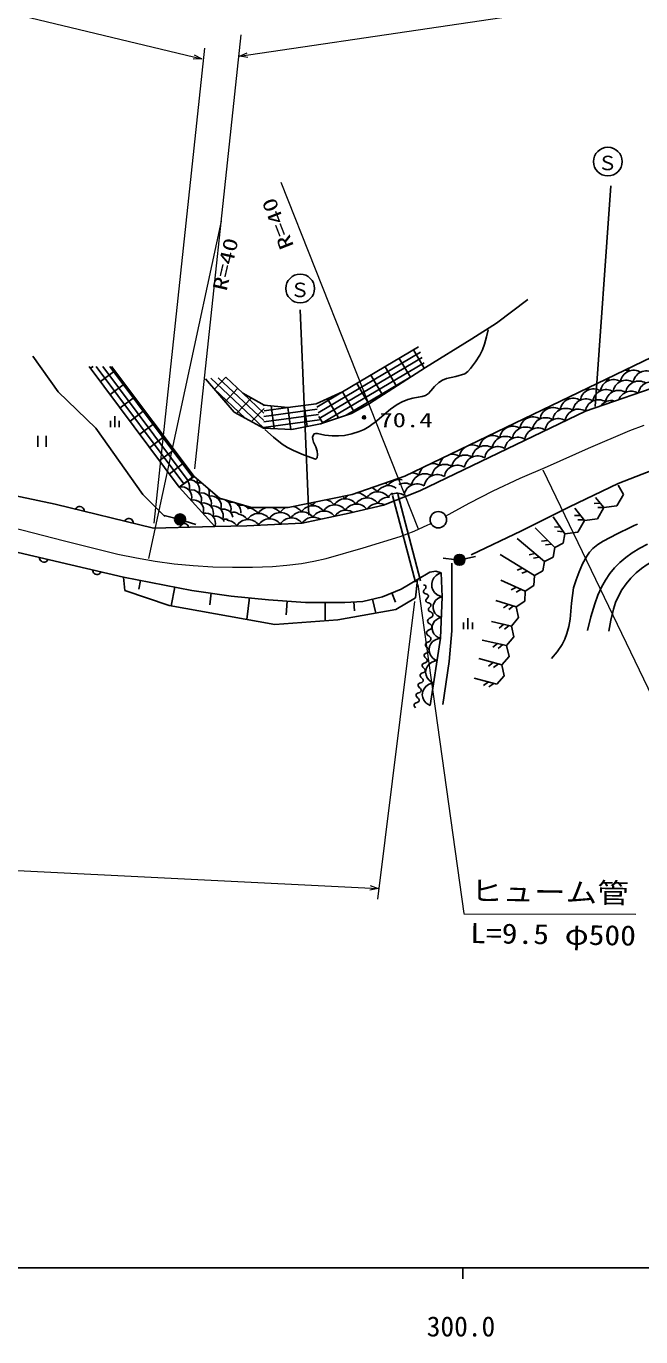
# Model space of a CAD drawing. Units: millimetres, scale not verified. Extents: x 40000 to 680000, y 20000 to 380000.
# Drawn here: x 328262 to 384214, y 198715 to 318068 of the extents above; entities that cross this region are included whole.
import ezdxf
from ezdxf.enums import TextEntityAlignment as Align

# ---------------------------------------------------------------- set-up
doc = ezdxf.new("R2010")
doc.units = ezdxf.units.MM
doc.header["$LTSCALE"] = 1000
doc.linetypes.add('CHAIN', pattern=[18.5, 12, -1.5, 3.5, -1.5])
for name, color, linetype, lineweight in [('M-BGD', 7, 'Continuous', 25), ('M-BGD-EXST', 7, 'Continuous', 25), ('M-BMK', 2, 'CHAIN', 13), ('M-BMK-SRVR', 3, 'Continuous', 25), ('M-STR-HTXT', 7, 'Continuous', 13), ('M-STR-STRC', 7, 'Continuous', 25), ('M-TTL-BAND', 7, 'Continuous', 25)]:
    doc.layers.add(name, color=color, linetype=linetype, lineweight=lineweight)
doc.styles.add('ＭＳ ゴシック', font='')
doc.styles.get('ＭＳ ゴシック').set_extended_font_data('MS Gothic')

# ---------------------------------------------------------------- blocks, each defined once
blk = doc.blocks.new('BUHIN1')
at = {"color": 3, "linetype": 'Continuous', "lineweight": 25}
blk.add_circle((0, 0), 746, dxfattribs=at)
blk = doc.blocks.new('BUHIN126')
at = {"color": 7, "linetype": 'Continuous', "lineweight": 25}
for p, q in [((-400, 102), (-400, -498)), ((0, 500), (0, -500)), ((400, 102), (400, -498))]:
    blk.add_line(p, q, dxfattribs=at)
blk = doc.blocks.new('BUHIN127')
at = {"color": 7, "linetype": 'Continuous', "lineweight": 25}
for p, q in [((-385, 500), (-385, -500)), ((382, -500), (382, 500))]:
    blk.add_line(p, q, dxfattribs=at)

msp = doc.modelspace()

# ---------------------------------------------------------------- hatches: boundary and pattern name
at = {"layer": 'M-BGD'}
h = msp.add_hatch(dxfattribs=at)
h.set_pattern_fill('USER', color=256, style=0, pattern_type=2)
h.set_pattern_definition([(30.571, (357057, 284768), (-254.303, 430.5), []), (120.57, (357057, 284768), (-2583, -1525.8), []), (120.57, (358603, 285100), (-2583, -1525.8), [])])
h.paths.add_polyline_path([(354661, 283687), (357057, 284768), (363982, 288858), (364624, 286989), (359511, 283716), (357875, 282810), (355041, 281846)])
h = msp.add_hatch(dxfattribs=at)
h.set_pattern_fill('USER', color=256, style=0, pattern_type=2)
h.set_pattern_definition([(126.721, (342196, 276100), (-400.779, -298.96), []), (216.72, (342196, 276100), (1793.75, -2404.7), []), (216.72, (341700, 277602), (1793.75, -2404.7), [])])
h.paths.add_polyline_path([(342196, 276100), (334002, 287085), (336021, 287085), (343561, 277050)])
h = msp.add_hatch(dxfattribs=at)
h.set_pattern_fill('USER', color=256, style=0, pattern_type=2)
h.set_pattern_definition([(316.668, (346422, 286112), (343.11, 363.697), []), (46.67, (346422, 286112), (-2182.2, 2058.7), []), (46.67, (347170, 284719), (-2182.2, 2058.7), [])])
h.paths.add_polyline_path([(346422, 286112), (347970, 284651), (349928, 283570), (349869, 281466), (347181, 282927), (344581, 285966)])
h = msp.add_hatch(dxfattribs=at)
h.set_pattern_fill('USER', color=256, style=0, pattern_type=2)
h.set_pattern_definition([(7.765, (352090, 283336), (-67.56, 495.415), []), (97.77, (352090, 283336), (-2972.5, -405.3), []), (97.765, (353644, 283043), (-2972.5, -405.3), [])])
h.paths.add_polyline_path([(349928, 283570), (352090, 283336), (354661, 283687), (355041, 281846), (352441, 281349), (349869, 281466)])

# ---------------------------------------------------------------- linework, layer by layer
for p, q in [((373916, 293183), (371082, 291021)), ((371082, 291021), (368832, 289589)), ((357057, 284768), (363982, 288858)), ((368832, 289589), (364624, 286989)), ((362739, 277080), (386992, 288778)), ((334002, 287085), (342196, 276100)), ((343561, 277050), (336021, 287085)), ((364624, 286989), (359511, 283716)), ((347181, 282927), (344581, 285966)), ((346422, 286112), (347970, 284651)), ((388076, 286096), (379174, 283015)), ((347970, 284651), (349928, 283570)), ((354661, 283687), (357057, 284768)), ((349869, 281466), (347181, 282927)), ((349928, 283570), (352090, 283336)), ((352090, 283336), (354661, 283687)), ((359511, 283716), (357875, 282810)), ((379174, 283015), (364108, 275767)), ((355041, 281846), (352441, 281349)), ((357875, 282810), (355041, 281846)), ((352441, 281349), (349869, 281466)), ((382164, 276408), (387455, 278506)), ((342196, 276100), (343561, 277050)), ((343561, 277050), (345847, 275083)), ((357945, 275425), (362739, 277080)), ((330903, 274531), (323606, 276084)), ((345446, 272513), (342196, 276100)), ((364108, 275767), (360798, 274455)), ((377730, 274311), (382164, 276408)), ((382635, 275431), (382169, 276276)), ((339857, 272358), (330903, 274531)), ((345847, 275083), (348758, 274227)), ((352124, 274227), (357945, 275425)), ((363690, 267431), (361612, 275328)), ((364173, 267559), (362095, 275456)), ((380527, 274630), (379984, 274615)), ((380857, 274236), (380099, 275140)), ((382045, 274389), (382635, 275431)), ((312945, 273548), (337114, 267907)), ((341780, 273269), (340807, 273498)), ((348758, 274227), (352124, 274227)), ((357660, 273713), (353380, 272800)), ((360798, 274455), (357660, 273713)), ((373345, 272118), (377730, 274311)), ((377301, 271846), (376251, 273391)), ((378719, 273509), (378176, 273517)), ((379079, 273041), (378204, 274178)), ((380267, 273194), (380857, 274236)), ((380848, 274247), (380304, 274234)), ((380857, 274236), (382045, 274389)), ((345446, 272513), (339857, 272358)), ((342743, 273002), (343695, 272697)), ((348358, 272572), (345446, 272513)), ((353380, 272800), (348358, 272572)), ((376378, 270583), (374590, 272400)), ((376896, 272442), (376355, 272482)), ((379024, 273112), (378480, 273123)), ((378489, 271999), (379079, 273041)), ((379079, 273041), (380267, 273194)), ((368781, 269914), (373345, 272118)), ((375455, 269319), (372958, 271409)), ((375729, 271242), (375190, 271184)), ((376378, 270583), (377155, 270983)), ((377177, 272028), (376634, 272070)), ((377155, 270983), (377301, 271846)), ((377301, 271846), (378489, 271999)), ((368200, 269571), (369179, 269774)), ((374532, 268056), (371413, 269951)), ((374583, 270049), (374051, 269939)), ((376080, 270885), (375538, 270830)), ((376232, 269720), (376378, 270583)), ((367212, 269517), (366217, 269612)), ((366999, 266472), (366999, 269157)), ((373459, 268708), (372950, 268520)), ((374966, 269728), (374433, 269620)), ((375309, 268457), (375455, 269319)), ((375455, 269319), (376232, 269720)), ((337114, 267907), (343349, 266667)), ((337247, 266667), (337114, 267907)), ((338673, 267597), (338516, 266806)), ((362386, 266814), (363900, 267668)), ((363900, 267668), (363704, 266008)), ((364998, 268351), (363900, 267668)), ((365559, 268449), (364998, 268351)), ((366047, 268278), (365559, 268449)), ((366047, 268278), (366145, 266106)), ((373701, 266628), (371471, 267619)), ((373886, 268448), (373375, 268261)), ((374473, 267135), (374532, 268056)), ((374532, 268056), (375309, 268457)), ((341274, 265325), (337247, 266667)), ((341790, 266977), (341455, 265292)), ((343349, 266667), (346912, 266155)), ((345094, 266460), (344966, 265384)), ((360702, 266106), (362386, 266814)), ((361544, 266460), (361897, 265620)), ((367024, 263006), (366999, 266472)), ((372886, 266990), (372405, 266739)), ((373343, 266787), (372859, 266537)), ((373643, 265706), (373701, 266628)), ((373701, 266628), (374473, 267135)), ((350891, 263568), (341274, 265325)), ((346912, 266155), (350329, 265838)), ((348584, 266045), (348345, 264033)), ((350329, 265838), (353697, 265593)), ((352013, 265715), (351923, 264471)), ((353697, 265593), (357285, 265593)), ((355491, 265593), (355491, 263920)), ((357285, 265593), (358896, 265691)), ((358091, 265642), (358140, 264824)), ((358896, 265691), (360702, 266106)), ((359799, 265899), (360094, 264614)), ((363704, 266008), (361923, 264934)), ((366145, 266106), (365974, 262323)), ((372870, 265200), (371005, 265754)), ((372157, 265411), (371713, 265100)), ((372636, 265269), (372190, 264958)), ((372870, 265200), (373643, 265706)), ((373092, 264209), (372870, 265200)), ((356626, 264007), (350891, 263568)), ((361923, 264934), (356626, 264007)), ((372433, 263436), (370626, 263859)), ((372433, 263436), (373092, 264209)), ((366780, 260224), (367024, 263006)), ((371735, 263599), (371309, 263262)), ((372222, 263486), (371794, 263149)), ((372655, 262445), (372433, 263436)), ((365974, 262323), (365047, 256197)), ((371996, 261673), (369780, 262168)), ((371175, 261856), (370753, 261515)), ((371663, 261747), (371238, 261407)), ((371996, 261673), (372655, 262445)), ((372218, 260682), (371996, 261673)), ((366194, 256294), (366780, 260224)), ((371558, 259909), (369460, 260478)), ((371558, 259909), (372218, 260682)), ((370774, 260122), (370337, 259800)), ((371257, 259991), (370818, 259669)), ((371781, 258918), (371558, 259909)), ((371121, 258146), (369052, 258700)), ((370346, 258353), (369910, 258030)), ((370829, 258224), (370390, 257901)), ((371121, 258146), (371781, 258918))]:
    msp.add_line(p, q, dxfattribs=at)
for points in [[(349986, 281344), (350768, 280643), (351558, 280015), (352062, 279694), (352588, 279429), (353497, 279043), (354591, 278652), (354683, 278686), (354741, 278771), (354769, 279072), (354738, 279371), (354617, 279771), (354424, 280193), (354344, 280417), (354326, 280640), (354374, 280802), (354478, 280931), (354615, 280982), (354777, 280975), (355464, 280834), (356115, 280759), (356694, 280754), (357252, 280809), (357901, 280945), (358560, 281147), (359037, 281353), (359495, 281617), (360191, 282139), (360856, 282711), (361418, 283182), (362020, 283606), (362488, 283868), (362993, 284080), (363459, 284206), (363956, 284277), (364303, 284335), (364627, 284449), (364884, 284629), (365113, 284865), (365445, 285258), (365822, 285611), (366152, 285819), (366513, 285973), (367381, 286167), (368198, 286411), (368463, 286622), (368704, 286893), (369162, 287488), (369568, 288112), (369806, 288597), (369995, 289119), (370169, 289769), (370316, 290432)], [(328873, 288022), (331170, 284771), (334595, 281477), (338886, 275408), (340880, 273414)], [(332753, 274082), (332806, 274164), (332871, 274228), (332966, 274296), (333062, 274322), (333160, 274327), (333281, 274298), (333366, 274248), (333440, 274181), (333495, 274077), (333523, 273990), (333530, 273893)], [(337230, 272995), (337283, 273077), (337348, 273142), (337442, 273209), (337539, 273235), (337637, 273240), (337758, 273211), (337842, 273162), (337916, 273094), (337972, 272990), (338000, 272903), (338007, 272807)], [(342252, 272424), (342281, 272517), (342327, 272596), (342401, 272686), (342487, 272737), (342580, 272767), (342704, 272771), (342799, 272745), (342888, 272700), (342969, 272614), (343019, 272537), (343051, 272446)], [(376085, 260476), (376589, 261102), (377045, 261765), (377296, 262247), (377494, 262756), (377672, 263405), (377792, 264074), (377917, 265513), (378100, 266920), (378317, 267645), (378596, 268368), (378915, 269103), (379288, 269812), (379549, 270171), (379856, 270491), (380308, 270854), (380803, 271174), (382054, 271845), (383318, 272454), (383613, 272592), (383918, 272734)], [(381318, 262987), (381491, 263990), (381724, 264982), (381926, 265586), (382185, 266169), (382503, 266736), (382880, 267282), (383312, 267801), (383789, 268280), (384267, 268679), (384787, 269034), (385294, 269309), (385838, 269533), (387377, 270006), (388894, 270535), (390634, 271372), (392404, 272158), (393697, 272606), (395021, 273001), (395484, 273131), (395948, 273260)], [(379373, 263047), (379669, 264270), (380022, 265479), (380307, 266242), (380652, 266992), (381005, 267625), (381408, 268223), (381825, 268735), (382294, 269215), (382844, 269686), (383432, 270110), (384120, 270528), (384836, 270893)], [(330253, 269508), (330201, 269426), (330136, 269361), (330042, 269292), (329946, 269266), (329848, 269260), (329727, 269288), (329642, 269337), (329567, 269403), (329511, 269507), (329482, 269594), (329474, 269690)], [(335087, 268380), (335034, 268298), (334970, 268233), (334876, 268164), (334779, 268137), (334681, 268131), (334561, 268160), (334476, 268208), (334401, 268275), (334345, 268378), (334316, 268465), (334307, 268562)], [(366047, 268278), (365801, 268186), (365595, 268046), (365366, 267823), (365246, 267578), (365176, 267319), (365192, 266983), (365284, 266731), (365426, 266498), (365674, 266297), (365891, 266182), (366145, 266106)], [(364430, 267208), (364527, 267179), (364573, 267155), (364614, 267120), (364643, 267070), (364656, 267018), (364655, 266967), (364640, 266914), (364610, 266869), (364473, 266721), (364448, 266674), (364430, 266632), (364428, 266574), (364444, 266516), (364472, 266468), (364514, 266435), (364556, 266411), (364653, 266382)], [(364653, 266382), (364749, 266352), (364795, 266329), (364836, 266294), (364865, 266244), (364879, 266192), (364877, 266141), (364863, 266088), (364833, 266042), (364695, 265895), (364670, 265848), (364653, 265806), (364651, 265747), (364666, 265690), (364695, 265642), (364737, 265609), (364779, 265585), (364875, 265555)], [(364875, 265555), (364972, 265526), (365018, 265503), (365059, 265467), (365087, 265417), (365101, 265366), (365100, 265314), (365085, 265262), (365055, 265216), (364918, 265068), (364893, 265022), (364875, 264979), (364873, 264921), (364889, 264863), (364917, 264816), (364959, 264783), (365001, 264758), (365098, 264729)], [(366145, 266106), (365924, 266045), (365735, 265940), (365519, 265765), (365396, 265562), (365315, 265343), (365301, 265049), (365362, 264824), (365466, 264611), (365666, 264417), (365846, 264300), (366060, 264214)], [(365098, 264729), (365201, 264651), (365247, 264603), (365280, 264542), (365293, 264469), (365287, 264400), (365263, 264339), (365222, 264282), (365166, 264240), (364935, 264122), (364884, 264077), (364844, 264033), (364816, 263964), (364809, 263887), (364822, 263817), (364859, 263758), (364899, 263711), (365002, 263633)], [(366060, 264214), (365839, 264153), (365649, 264048), (365433, 263873), (365310, 263670), (365229, 263451), (365216, 263158), (365277, 262932), (365381, 262719), (365581, 262525), (365760, 262408), (365974, 262323)], [(365002, 263633), (365106, 263555), (365152, 263506), (365185, 263446), (365198, 263373), (365192, 263304), (365167, 263243), (365126, 263185), (365070, 263143), (364839, 263025), (364788, 262980), (364749, 262937), (364720, 262867), (364714, 262791), (364727, 262720), (364763, 262662), (364803, 262614), (364907, 262536)], [(364812, 261440), (364891, 261365), (364924, 261320), (364946, 261267), (364950, 261204), (364939, 261148), (364913, 261099), (364873, 261055), (364822, 261025), (364618, 260949), (364572, 260916), (364534, 260883), (364504, 260828), (364492, 260764), (364496, 260705), (364521, 260653), (364550, 260609), (364629, 260534)], [(364907, 262536), (365011, 262458), (365056, 262410), (365090, 262349), (365103, 262276), (365097, 262208), (365072, 262146), (365031, 262089), (364975, 262047), (364744, 261929), (364693, 261884), (364653, 261840), (364625, 261771), (364618, 261694), (364632, 261624), (364668, 261566), (364708, 261518), (364812, 261440)], [(365974, 262323), (365728, 262282), (365510, 262189), (365255, 262024), (365099, 261818), (364986, 261590), (364938, 261273), (364978, 261022), (365067, 260779), (365261, 260546), (365443, 260398), (365665, 260281)], [(364629, 260534), (364708, 260459), (364742, 260415), (364764, 260361), (364768, 260299), (364756, 260242), (364730, 260193), (364690, 260149), (364640, 260120), (364436, 260043), (364389, 260010), (364352, 259977), (364322, 259922), (364309, 259859), (364313, 259799), (364338, 259747), (364367, 259703), (364446, 259628)], [(365665, 260281), (365419, 260240), (365201, 260147), (364946, 259982), (364790, 259776), (364677, 259548), (364629, 259231), (364669, 258980), (364758, 258737), (364952, 258504), (365134, 258356), (365356, 258239)], [(364446, 259628), (364525, 259553), (364559, 259509), (364581, 259455), (364585, 259393), (364573, 259336), (364547, 259288), (364508, 259244), (364457, 259214), (364253, 259137), (364206, 259104), (364169, 259072), (364139, 259016), (364126, 258953), (364131, 258893), (364155, 258841), (364184, 258798), (364263, 258723)], [(364081, 257817), (364160, 257742), (364193, 257698), (364215, 257644), (364219, 257582), (364208, 257525), (364182, 257476), (364142, 257432), (364091, 257402), (363887, 257326), (363841, 257293), (363803, 257260), (363773, 257205), (363761, 257142), (363765, 257082), (363790, 257030), (363819, 256986), (363898, 256911)], [(364263, 258723), (364343, 258648), (364376, 258603), (364398, 258549), (364402, 258487), (364391, 258431), (364364, 258382), (364325, 258338), (364274, 258308), (364070, 258231), (364023, 258198), (363986, 258166), (363956, 258111), (363943, 258047), (363948, 257987), (363973, 257935), (364002, 257892), (364081, 257817)], [(365356, 258239), (365110, 258198), (364892, 258105), (364637, 257940), (364481, 257734), (364368, 257506), (364320, 257189), (364360, 256938), (364449, 256695), (364643, 256462), (364824, 256314), (365047, 256197)], [(363898, 256911), (363977, 256836), (364011, 256792), (364033, 256738), (364037, 256676), (364025, 256619), (363999, 256570), (363959, 256526), (363909, 256497), (363705, 256420), (363658, 256387), (363621, 256354), (363591, 256299), (363578, 256236), (363582, 256176), (363607, 256124), (363636, 256080), (363715, 256005)]]:
    msp.add_lwpolyline(points, dxfattribs=at)
for centre, radius in [((342267, 273154), 498), ((342267, 273154), 440), ((342267, 273154), 382), ((342267, 273154), 322), ((342267, 273154), 265), ((342267, 273154), 195), ((342267, 273154), 135), ((342267, 273154), 77.5), ((342267, 273154), 15), ((367710, 269470), 498), ((367710, 269470), 440), ((367710, 269470), 382), ((367710, 269470), 322), ((367710, 269470), 265), ((367710, 269470), 195), ((367710, 269470), 135), ((367710, 269470), 77.5), ((367710, 269470), 15)]:
    msp.add_circle(centre, radius, dxfattribs=at)
for centre, radius, start, end in [((383574, 285541), 1206, 57.96237, 171.8385), ((382427, 285612), 1206, 57.96237, 71.78018), ((384261, 286464), 1206, 157.6286, 171.8385), ((384722, 285469), 1206, 57.96237, 171.8385), ((381740, 284689), 1206, 57.96237, 171.8385), ((380592, 284761), 1206, 57.96237, 69.76443), ((382427, 285612), 1206, 159.72076, 171.8385), ((382888, 284618), 1206, 57.96237, 171.8385), ((384036, 284546), 1206, 57.96237, 171.8385), ((385184, 284475), 1206, 57.96237, 170.00885), ((378072, 282987), 1206, 57.96237, 171.8385), ((376924, 283058), 1206, 57.96237, 65.92371), ((378758, 283910), 1206, 163.68594, 171.8385), ((379220, 282915), 1206, 57.96237, 171.8385), ((379906, 283838), 1206, 57.96237, 171.8385), ((378758, 283910), 1206, 57.96237, 67.815), ((380592, 284761), 1206, 161.73651, 171.8385), ((381054, 283766), 1206, 57.96237, 171.8385), ((382202, 283695), 1206, 57.96237, 171.8385), ((383350, 283623), 1206, 60.06549, 158.12149), ((376238, 282135), 1206, 57.96237, 171.8385), ((375090, 282207), 1206, 57.96237, 64.08374), ((376924, 283058), 1206, 165.57724, 171.8385), ((377386, 282064), 1206, 57.96237, 171.8385), ((378534, 281992), 1206, 57.96237, 171.8385), ((380368, 282843), 1206, 57.96237, 171.8385), ((379682, 281920), 1206, 103.28653, 114.90045), ((381516, 282772), 1206, 74.71033, 143.47665), ((374404, 281284), 1206, 57.96237, 171.8385), ((375552, 281212), 1206, 57.96237, 171.8385), ((376700, 281141), 1206, 57.96237, 171.8385), ((370736, 279581), 1206, 57.96237, 171.8385), ((371883, 279509), 1206, 57.96237, 171.8385), ((372570, 280432), 1206, 57.96237, 171.8385), ((373031, 279438), 1206, 57.96237, 171.8385), ((373718, 280361), 1206, 57.96237, 171.8385), ((374865, 280289), 1206, 57.96237, 171.8385), ((368901, 278730), 1206, 124.7803, 171.8385), ((368901, 278730), 1206, 57.96237, 106.72067), ((370049, 278658), 1206, 57.96237, 171.8385), ((371197, 278586), 1206, 57.96237, 171.8385), ((365233, 277027), 1206, 57.96237, 95.44803), ((366381, 276955), 1206, 57.96237, 171.8385), ((367067, 277878), 1206, 131.44016, 171.8385), ((367067, 277878), 1206, 57.96237, 100.06079), ((368215, 277807), 1206, 57.96237, 171.8385), ((369363, 277735), 1206, 57.96237, 171.8385), ((363189, 276141), 1202, 139.74548, 147.68921), ((364547, 276104), 1206, 57.96237, 171.8385), ((363399, 276175), 1206, 57.96237, 91.67484), ((365233, 277027), 1206, 136.05292, 171.8385), ((365695, 276032), 1206, 57.96237, 171.8385), ((367529, 276884), 1206, 57.96237, 171.8385), ((342409, 275205), 920, 340.9465, 103.41251), ((342221, 276124), 920, 340.9465, 34.54935), ((343305, 274928), 920, 340.9465, 103.41251), ((343117, 275846), 920, 340.9465, 87.7793), ((344012, 275569), 920, 75.12375, 103.41251), ((342929, 276765), 920, 340.9465, 2.38394), ((344012, 275569), 920, 340.9465, 23.42682), ((359260, 274952), 1202, 36.45514, 65.82794), ((361243, 275024), 1202, 54.46951, 147.68921), ((360233, 275511), 1202, 36.45514, 52.64493), ((362216, 275583), 1202, 76.52701, 147.68921), ((361206, 276070), 1202, 36.45514, 41.25577), ((362713, 275253), 1206, 57.96237, 115.54919), ((363861, 275181), 1206, 57.96237, 171.8385), ((343493, 274009), 920, 340.9465, 103.41251), ((344200, 274650), 920, 340.9465, 103.41251), ((344388, 273732), 920, 340.9465, 103.41251), ((345096, 274373), 920, 340.9465, 103.41251), ((344908, 275292), 920, 340.9465, 348.84323), ((345992, 274096), 920, 83.82153, 103.41251), ((345992, 274096), 920, 340.9465, 63.39938), ((346887, 273818), 920, 76.59897, 103.41251), ((345804, 275014), 920, 340.9465, 348.45279), ((346887, 273818), 920, 354.66623, 70.62195), ((346699, 274737), 920, 340.9465, 349.28586), ((353348, 273690), 1202, 36.45514, 51.56168), ((355331, 273762), 1202, 125.28659, 147.68921), ((355331, 273762), 1202, 36.45514, 77.98065), ((357314, 273834), 1202, 36.45514, 147.68921), ((356304, 274321), 1202, 36.45514, 50.23108), ((358287, 274393), 1202, 127.73566, 147.68921), ((358325, 273347), 1202, 39.41547, 147.68921), ((359298, 273906), 1202, 36.45514, 147.68921), ((358287, 274393), 1202, 36.45514, 83.75217), ((360271, 274465), 1202, 36.45514, 147.68921), ((360308, 273419), 1202, 64.16406, 143.77808), ((361281, 273977), 1202, 87.5043, 147.68921), ((362254, 274536), 1202, 122.45364, 147.68921), ((362027, 274330), 1206, 57.96237, 115.22311), ((344576, 272813), 920, 340.9465, 103.41251), ((345284, 273455), 920, 340.9465, 103.41251), ((345472, 272536), 920, 26.81406, 103.41251), ((346180, 273177), 920, 11.40775, 103.41251), ((347075, 272900), 920, 53.46048, 103.41251), ((347783, 273541), 920, 37.41809, 103.41251), ((347435, 272429), 1202, 36.45514, 82.66855), ((349419, 272501), 1202, 36.45514, 147.68921), ((348678, 273264), 920, 90.15811, 103.41251), ((347595, 274460), 920, 340.9465, 350.12015), ((348408, 272988), 1202, 36.45514, 78.73572), ((350391, 273060), 1202, 103.98499, 147.68921), ((351402, 272573), 1202, 36.45514, 147.68921), ((350391, 273060), 1202, 36.45514, 76.01501), ((352375, 273131), 1202, 114.40088, 147.68921), ((353385, 272644), 1202, 36.45514, 147.68921), ((352375, 273131), 1202, 36.45514, 80.69641), ((354358, 273203), 1202, 36.45514, 147.68921), ((354396, 272157), 1202, 57.46173, 147.68921), ((355369, 272716), 1202, 37.92624, 147.68921), ((356342, 273275), 1202, 36.45514, 147.68921), ((357352, 272788), 1202, 59.38171, 145.76923), ((346367, 272259), 920, 72.20898, 103.41251), ((346463, 271870), 1202, 36.45514, 87.03799), ((348446, 271942), 1202, 36.45514, 147.68921), ((350429, 272014), 1202, 36.45514, 147.68921), ((352413, 272085), 1202, 36.45514, 147.68921)]:
    msp.add_arc(centre, radius, start, end, dxfattribs=at)
at = {"layer": 'M-BGD-EXST'}
for centre, radius in [((359016, 282448), 150), ((359016, 282448), 131), ((359016, 282448), 112), ((359016, 282448), 93.8), ((359016, 282448), 75), ((359016, 282448), 56.3), ((359016, 282447), 37.5), ((359016, 282448), 18.8)]:
    msp.add_circle(centre, radius, dxfattribs=at)
at = {"layer": 'M-BMK'}
for points in [[(366447, 273463), (368596, 274642), (370771, 275766), (373228, 276901), (375720, 277985), (379454, 279636), (383227, 281240), (384528, 281726)], [(326935, 272436), (331762, 271194), (336614, 269992), (338297, 269639), (339990, 269346), (341724, 269116), (343466, 268945), (345250, 268839), (347049, 268792), (348861, 268800), (350674, 268869), (352000, 268972), (353318, 269135), (354447, 269337), (355565, 269598), (358942, 270564), (362293, 271587), (363571, 272093), (364828, 272657), (364964, 272719), (365109, 272786)]]:
    msp.add_lwpolyline(points, dxfattribs=at)
at = {"layer": 'M-STR-HTXT'}
for p, q in [((230466, 342507), (344246, 315089)), ((347669, 315328), (451441, 330701)), ((343614, 277749), (347819, 317288)), ((344480, 316061), (339877, 272799)), ((351438, 303878), (363938, 272281)), ((339419, 269579), (346040, 300305)), ((375298, 277674), (388475, 250279)), ((363904, 267237), (368096, 237259)), ((360267, 238555), (363630, 265687)), ((225472, 246255), (360316, 239553)), ((368090, 237227), (383768, 237205))]:
    msp.add_line(p, q, dxfattribs=at)
for points in [[(343567, 315474), (344246, 315089), (343466, 315057)], [(348443, 315225), (347669, 315328), (348380, 315650)], [(359578, 239806), (360316, 239553), (359557, 239377)]]:
    msp.add_lwpolyline(points, dxfattribs=at)
at = {"layer": 'M-STR-STRC'}
for p, q in [((380056, 283423), (381479, 303517)), ((354005, 273554), (353205, 292225))]:
    msp.add_line(p, q, dxfattribs=at)
for centre in [(381212, 305740), (353205, 294181)]:
    msp.add_circle(centre, 1304, dxfattribs=at)
at = {"layer": 'M-TTL-BAND'}
for p, q in [((40000, 205000), (579000, 205000)), ((368000, 205000), (368000, 204000))]:
    msp.add_line(p, q, dxfattribs=at)

# ---------------------------------------------------------------- block references
at = {"layer": 'M-BGD'}
for name, p in [('BUHIN126', (336328, 282040)), ('BUHIN127', (329697, 280263)), ('BUHIN126', (368482, 263653))]:
    msp.add_blockref(name, p, dxfattribs=at)
at = {"layer": 'M-BMK-SRVR'}
msp.add_blockref('BUHIN1', (365781, 273119), dxfattribs=at)

# ---------------------------------------------------------------- texts
at = {"layer": 'M-BGD-EXST', "style": 'ＭＳ ゴシック', "width": 1.35}
msp.add_text('70.4', height=1320, dxfattribs=at).set_placement((360416, 281148), align=Align.BOTTOM_LEFT)
at = {"layer": 'M-STR-HTXT', "style": 'ＭＳ ゴシック'}
for s, height, rotation, width, p in [('R=40', 1320, 111.4, 1.35, (353018, 298209)), ('R=40', 1320, 76.9, 1.35, (346884, 293795)), ('ヒューム管', 1833, 359.092, 1.15, (368728, 237873)), ('L=9.5 φ500', 1833, 359.092, 1.15, (368667, 234025))]:
    msp.add_text(s, height=height, rotation=rotation, dxfattribs=dict(at, width=width)).set_placement(p, align=Align.BOTTOM_LEFT)
at = {"layer": 'M-STR-STRC', "style": 'ＭＳ ゴシック'}
for p in [(380285, 304556), (352278, 292998)]:
    msp.add_text('Ｓ', height=1320, dxfattribs=at).set_placement(p, align=Align.BOTTOM_LEFT)
at = {"layer": 'M-TTL-BAND', "style": 'ＭＳ ゴシック'}
msp.add_text('300.0', height=1833, dxfattribs=at).set_placement((367844, 198195), align=Align.BOTTOM_CENTER)

doc.saveas('drawing.dxf')
